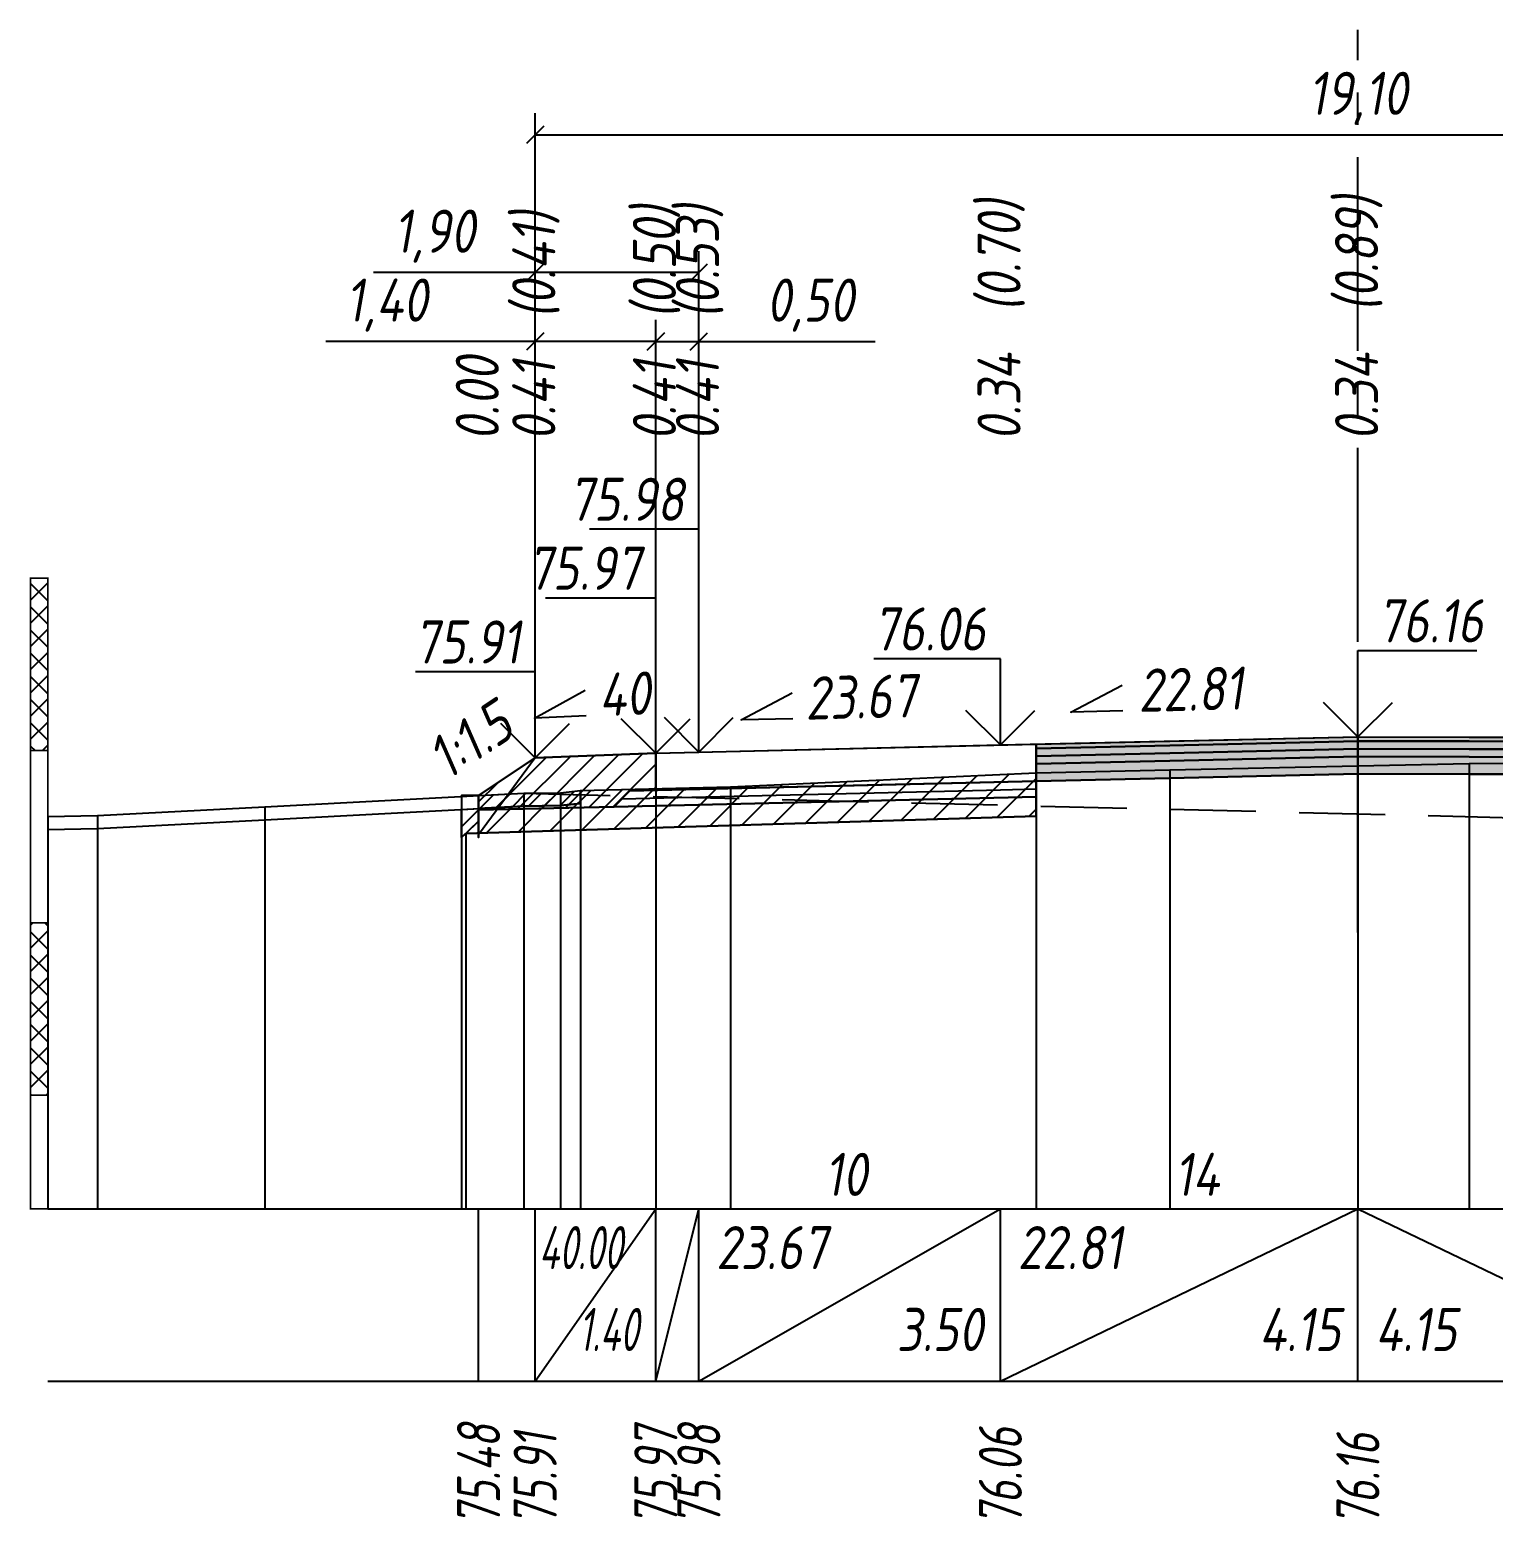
# Model space of a CAD drawing. Extents: x -717 to 1451, y -133302 to 233.
# Drawn here: x 78.9 to 163.9, y -32212.9 to -32126.6 of the extents above; entities that cross this region are included whole.
import ezdxf
from ezdxf.enums import TextEntityAlignment as Align

# ---------------------------------------------------------------- set-up
doc = ezdxf.new("R2010")
doc.units = 0
doc.linetypes.add('осевая2', pattern=[1.125, 0.75, -0.125, 0.125, -0.125])
doc.linetypes.add('штриховая', pattern=[0.75, 0.5, -0.25])
for name, color, linetype in [('Интерполированный поперечник', 2, 'Continuous'), ('Код_514', 1, 'Continuous'), ('Контур_0', 7, 'Continuous'), ('Контур_2521', 7, 'Continuous'), ('Контур_2564', 7, 'Continuous'), ('Контур_2660', 7, 'Continuous'), ('Контур_2665', 7, 'Continuous'), ('Контур_400', 7, 'Continuous'), ('Контур_508', 7, 'Continuous'), ('Контур_512', 7, 'Continuous'), ('Контур_513', 7, 'Continuous'), ('Контур_818', 7, 'Continuous'), ('Красный поперечник', 1, 'Continuous'), ('Линейка абсолютных высот', 7, 'Continuous'), ('Объём_2501', 7, 'Continuous'), ('Объём_2564', 7, 'Continuous'), ('Объём_2650', 7, 'Continuous'), ('Объём_2660', 7, 'Continuous'), ('Объём_2661', 7, 'Continuous'), ('Объём_2662', 7, 'Continuous'), ('Объём_2663', 7, 'Continuous'), ('Объём_2665', 7, 'Continuous'), ('Объём_2666', 7, 'Continuous'), ('Объём_2753', 7, 'Continuous'), ('Ось', 1, 'осевая2'), ('Откосы', 7, 'Continuous'), ('Отметки покрытия', 7, 'Continuous'), ('Рабочие отметки', 7, 'Continuous'), ('Рабочие отметки доп.', 7, 'Continuous'), ('Слои выравнивания', 7, 'Continuous'), ('Таблица', 7, 'Continuous'), ('Уклоны проезжей части', 7, 'Continuous'), ('Черный поперечник', 3, 'Continuous')]:
    doc.layers.add(name, color=color, linetype=linetype)
for name, color, linetype, true_color in [('Контур_2540', 2, 'Continuous', 0xffff00), ('Контур_2560', 2, 'Continuous', 0xffff00), ('Контур_2561', 7, 'Continuous', 0xff8040), ('Контур_2562', 3, 'Continuous', 0x00ff00), ('Контур_2563', 7, 'Continuous', 0xff8000), ('Контур_2570', 7, 'Continuous', 0x80ff00), ('Контур_2583', 3, 'Continuous', 0x00ff00), ('Контур_2725', 7, 'Continuous', 0x323232), ('Контур_2736', 4, 'Continuous', 0x00ffff), ('Контур_2737', 4, 'Continuous', 0x00ffff), ('Контур_2738', 4, 'Continuous', 0x00ffff), ('Контур_2739', 4, 'Continuous', 0x00ffff), ('Контур_2741', 4, 'Continuous', 0x00ffff), ('Контур_2742', 4, 'Continuous', 0x00ffff), ('Контур_2743', 4, 'Continuous', 0x00ffff), ('Контур_2744', 7, 'Continuous', 0xa4ffff), ('Контур_2745', 7, 'Continuous', 0xa4ffff), ('Контур_2747', 4, 'Continuous', 0x00ffff), ('Контур_2748', 4, 'Continuous', 0x00ffff), ('Контур_2749', 4, 'Continuous', 0x00ffff), ('Контур_2750', 4, 'Continuous', 0x00ffff), ('Контур_2751', 4, 'Continuous', 0x00ffff), ('Контур_2752', 4, 'Continuous', 0x00ffff), ('Контур_2760', 7, 'Continuous', 0x323232), ('Контур_2761', 7, 'Continuous', 0x323232), ('Контур_2762', 7, 'Continuous', 0x323232), ('Контур_2763', 7, 'Continuous', 0x323232), ('Контур_402', 7, 'Continuous', 0xff6464), ('Контур_703', 4, 'Continuous', 0x00ffff), ('Контур_705', 4, 'Continuous', 0x00ffff), ('Контур_707', 4, 'Continuous', 0x00ffff), ('Контур_720', 131, 'Continuous', 0xaaffff), ('Объём_2500', 7, 'Continuous', 0xc0c0c0), ('Объём_2520', 7, 'Continuous', 0x80ffff), ('Объём_2540', 2, 'Continuous', 0xffff00), ('Объём_2560', 2, 'Continuous', 0xffff00), ('Объём_2561', 7, 'Continuous', 0xff8040), ('Объём_2562', 3, 'Continuous', 0x00ff00), ('Объём_2563', 7, 'Continuous', 0xff8000), ('Объём_2570', 7, 'Continuous', 0x80ff00), ('Объём_2583', 3, 'Continuous', 0x00ff00), ('Объём_2591', 3, 'Continuous', 0x00ff00), ('Объём_2595', 3, 'Continuous', 0x00ff00), ('Объём_2600', 7, 'Continuous', 0x808000), ('Объём_2746', 2, 'Continuous', 0xffff00)]:
    doc.layers.add(name, color=color, linetype=linetype, true_color=true_color)
doc.styles.get("Standard").update_dxf_attribs({"font": 'txt', "height": 2.5})
doc.styles.add('М', font='romand.shx', dxfattribs={"width": 0.8, "oblique": 10, "height": 2.5})
doc.dimstyles.new('ISO-25', dxfattribs={"dimtxt": 2.5, "dimasz": 2.5, "dimexe": 1.25, "dimexo": 0.625, "dimtad": 1, "dimtxsty": 'Standard', "dimcen": 2.5, "dimadec": 0, "dimazin": 0, "dimtfac": 1, "dimtmove": 0, "dimatfit": 3, "dimfxl": 1, "dimarcsym": 0})
pattern_1 = [(45.0000013, (0, 0), (-0.67351924, 0.67351921), []), (135.0000003, (0, 0), (-0.673519222, -0.67351923), [])]

# ---------------------------------------------------------------- blocks, each defined once
blk = doc.blocks.new('_Oblique')
at = {"color": 0, "linetype": 'ByBlock', "lineweight": -2}
blk.add_line((-0.5, -0.5), (0.5, 0.5), dxfattribs=at)
blk = doc.blocks.new('*D738')
at = {"color": 0, "lineweight": -2, "transparency": 16777216}
for p, q in [((108.28, -32168.276), (108.28, -32143.424)), ((115.28, -32167.996), (115.28, -32143.424)), ((108.28, -32144.674), (96.126, -32144.674)), ((115.28, -32144.674), (108.28, -32144.674))]:
    blk.add_line(p, q, dxfattribs=at)
at = {"layer": 'Defpoints', "color": 0, "transparency": 16777216}
for p in [(115.28, -32144.674), (108.28, -32168.901), (115.28, -32168.621)]:
    blk.add_point(p, dxfattribs=at)
at = {"color": 0, "lineweight": -2, "transparency": 16777216, "rotation": 180}
blk.add_blockref('_Oblique', (108.28, -32144.674), dxfattribs=at)
at = {"color": 0, "lineweight": -2, "transparency": 16777216}
blk.add_blockref('_Oblique', (115.28, -32144.674), dxfattribs=at)
at = {"color": 0, "transparency": 16777216, "insert": (99.666, -32142.561), "char_height": 2.5, "width": 8.75, "attachment_point": 5, "style": 'М'}
blk.add_mtext('1,40', dxfattribs=at)
blk = doc.blocks.new('*D740')
at = {"color": 0, "lineweight": -2, "transparency": 16777216}
for p, q in [((115.28, -32167.996), (115.28, -32143.424)), ((117.78, -32167.936), (117.78, -32143.424)), ((115.28, -32144.674), (117.78, -32144.674)), ((117.78, -32144.674), (128.005, -32144.674))]:
    blk.add_line(p, q, dxfattribs=at)
at = {"layer": 'Defpoints', "color": 0, "transparency": 16777216}
for p in [(117.78, -32144.674), (115.28, -32168.621), (117.78, -32168.561)]:
    blk.add_point(p, dxfattribs=at)
at = {"color": 0, "lineweight": -2, "transparency": 16777216, "rotation": 180}
blk.add_blockref('_Oblique', (115.28, -32144.674), dxfattribs=at)
at = {"color": 0, "lineweight": -2, "transparency": 16777216}
blk.add_blockref('_Oblique', (117.78, -32144.674), dxfattribs=at)
at = {"color": 0, "transparency": 16777216, "insert": (124.244, -32142.561), "char_height": 2.5, "width": 9.16667, "attachment_point": 5, "style": 'М'}
blk.add_mtext('0,50', dxfattribs=at)
blk = doc.blocks.new('*D743')
at = {"color": 0, "lineweight": -2, "transparency": 16777216}
for p, q in [((108.28, -32168.276), (108.28, -32139.424)), ((117.78, -32167.936), (117.78, -32139.424)), ((108.28, -32140.674), (98.897, -32140.674)), ((117.78, -32140.674), (108.28, -32140.674))]:
    blk.add_line(p, q, dxfattribs=at)
at = {"layer": 'Defpoints', "color": 0, "transparency": 16777216}
for p in [(117.78, -32140.674), (108.28, -32168.901), (117.78, -32168.561)]:
    blk.add_point(p, dxfattribs=at)
at = {"color": 0, "lineweight": -2, "transparency": 16777216, "rotation": 180}
blk.add_blockref('_Oblique', (108.28, -32140.674), dxfattribs=at)
at = {"color": 0, "lineweight": -2, "transparency": 16777216}
blk.add_blockref('_Oblique', (117.78, -32140.674), dxfattribs=at)
at = {"color": 0, "transparency": 16777216, "insert": (102.437, -32138.561), "char_height": 2.5, "width": 8.75, "attachment_point": 5, "style": 'М'}
blk.add_mtext('1,90', dxfattribs=at)
blk = doc.blocks.new('*D744')
at = {"color": 0, "lineweight": -2, "transparency": 16777216}
for p, q in [((108.28, -32168.276), (108.28, -32131.424)), ((203.78, -32167.126), (203.78, -32131.424)), ((108.28, -32132.674), (203.78, -32132.674))]:
    blk.add_line(p, q, dxfattribs=at)
at = {"layer": 'Defpoints', "color": 0, "transparency": 16777216}
for p in [(203.78, -32132.674), (203.78, -32167.751), (108.28, -32168.901)]:
    blk.add_point(p, dxfattribs=at)
at = {"color": 0, "lineweight": -2, "transparency": 16777216, "rotation": 180}
blk.add_blockref('_Oblique', (108.28, -32132.674), dxfattribs=at)
at = {"color": 0, "lineweight": -2, "transparency": 16777216}
blk.add_blockref('_Oblique', (203.78, -32132.674), dxfattribs=at)
at = {"color": 0, "transparency": 16777216, "insert": (156.03, -32130.561), "char_height": 2.5, "width": 10.41667, "attachment_point": 5, "style": 'М'}
blk.add_mtext('19,10', dxfattribs=at)

msp = doc.modelspace()

# ---------------------------------------------------------------- hatches: boundary and pattern name
at = {"layer": 'Линейка абсолютных высот'}
h = msp.add_hatch(dxfattribs=at)
h.set_pattern_fill('ANSI37', scale=0.3, style=0)
h.set_pattern_definition(pattern_1)
h.paths.add_polyline_path([(80, -32168.404), (80, -32158.404), (79, -32158.404), (79, -32168.404)])
h = msp.add_hatch(dxfattribs=at)
h.set_pattern_fill('ANSI37', scale=0.3, style=0)
h.set_pattern_definition(pattern_1)
h.paths.add_polyline_path([(80, -32188.404), (80, -32178.404), (79, -32178.404), (79, -32188.404)])
at = {"layer": 'Объём_2563'}
h = msp.add_hatch(dxfattribs=at)
h.set_pattern_fill('ANSI31', color=256, scale=0.3)
h.paths.add_polyline_path([(108.28, -32168.838), (115.28, -32168.558), (115.28, -32170.708), (113.78, -32170.744), (112.858, -32171.665), (105, -32171.851), (105, -32171.025)])
at = {"layer": 'Объём_2570'}
h = msp.add_hatch(dxfattribs=at)
h.set_pattern_fill('ANSI31', color=256, scale=0.2)
h.paths.add_polyline_path([(110.903, -32171.483), (109.754, -32171.602), (107.627, -32171.637), (105, -32171.775), (105, -32171.025), (107.627, -32170.887), (109.754, -32170.852), (110.903, -32170.733)])
at = {"layer": 'Объём_2600'}
h = msp.add_hatch(dxfattribs=at)
h.set_pattern_fill('ANSI31', color=6, scale=0.4)
h.paths.add_polyline_path([(119.621, -32170.514), (137.349, -32169.693), (137.349, -32172.222), (104.249, -32173.215), (104, -32173.45), (104, -32171.827), (107.627, -32171.637), (109.754, -32171.602), (110.903, -32171.483), (110.903, -32170.733)])
at = {"layer": 'Слои выравнивания'}
for color, points in [(2, [(137.349, -32168.037), (145.109, -32167.86), (156.03, -32167.611), (156.03, -32167.861), (145.109, -32168.11), (137.349, -32168.287)]), (3, [(137.349, -32168.287), (145.109, -32168.11), (156.03, -32167.861), (156.03, -32168.311), (145.109, -32168.56), (137.349, -32168.737)]), (4, [(137.349, -32168.737), (145.109, -32168.56), (156.03, -32168.311), (156.03, -32168.761), (145.109, -32169.01), (137.349, -32169.187)]), (2, [(156.03, -32167.611), (162.478, -32167.622), (170.712, -32167.635), (176.78, -32167.644), (187.418, -32167.662), (187.418, -32167.912), (176.78, -32167.894), (170.712, -32167.885), (162.478, -32167.872), (156.03, -32167.861)]), (3, [(156.03, -32167.861), (162.478, -32167.872), (170.712, -32167.885), (176.78, -32167.894), (187.418, -32167.912), (187.418, -32168.362), (176.78, -32168.344), (170.712, -32168.335), (162.478, -32168.322), (156.03, -32168.311)]), (4, [(156.03, -32168.311), (162.478, -32168.322), (170.712, -32168.335), (176.78, -32168.344), (187.418, -32168.362), (187.418, -32168.812), (176.78, -32168.794), (170.712, -32168.785), (162.478, -32168.772), (156.03, -32168.761)]), (5, [(137.349, -32169.187), (145.109, -32169.01), (156.03, -32168.761), (156.03, -32169.761), (145.109, -32170.01), (137.349, -32170.187)]), (5, [(156.03, -32168.761), (162.478, -32168.772), (170.712, -32168.785), (176.78, -32168.794), (187.418, -32168.812), (187.418, -32169.812), (176.78, -32169.794), (170.712, -32169.785), (162.478, -32169.772), (156.03, -32169.761)])]:
    msp.add_hatch(color=color, dxfattribs=at).paths.add_polyline_path(points)

# ---------------------------------------------------------------- linework, layer by layer
at = {"layer": 'Интерполированный поперечник', "linetype": 'штриховая', "ltscale": 10, "flags": 128}
msp.add_lwpolyline([(107.627, -32170.887), (216.836, -32173.579)], dxfattribs=at)
at = {"layer": 'Код_514'}
for p, q in [((105, -32205), (105, -32195)), ((108.28, -32205), (108.28, -32195)), ((108.28, -32205), (115.28, -32195)), ((115.28, -32205), (115.28, -32195)), ((115.28, -32205), (117.78, -32195)), ((117.78, -32205), (117.78, -32195)), ((117.78, -32205), (135.28, -32195)), ((135.28, -32205), (135.28, -32195)), ((135.28, -32205), (156.03, -32195)), ((156.03, -32205), (156.03, -32195)), ((156.03, -32195), (176.78, -32205))]:
    msp.add_line(p, q, dxfattribs=at)
at = {"layer": 'Контур_0', "flags": 128}
for points in [[(115.28, -32168.558), (137.349, -32168.037), (137.349, -32170.187), (115.28, -32170.708), (115.28, -32168.558), (115.28, -32168.558)], [(108.28, -32168.838), (105, -32171.025), (105, -32171.025), (105, -32171.025), (105, -32171.025), (105, -32171.025), (105, -32171.025), (105, -32171.025), (105, -32171.025), (105, -32171.025), (105, -32171.025), (105, -32171.025), (105, -32171.025), (105, -32171.025), (105, -32171.025), (105, -32173.45)], [(108.28, -32168.838), (105, -32171.025), (105, -32171.025), (105, -32171.025), (105, -32171.025), (105, -32171.025), (105, -32171.025), (105, -32171.025), (105, -32171.025), (105, -32171.025), (105, -32171.025), (105, -32171.025), (105, -32171.025), (105, -32171.025), (105, -32171.025), (105, -32173.45), (105, -32173.45), (105, -32171.025), (105, -32171.025), (105, -32171.025), (105, -32171.025), (105, -32171.025), (105, -32171.025), (105, -32171.025), (105, -32171.025), (105, -32171.025), (105, -32171.025), (105, -32171.025), (105, -32171.025), (105, -32171.025)], [(105, -32171.851), (112.858, -32171.665), (113.78, -32170.744), (115.28, -32170.708)], [(113.78, -32170.744), (137.349, -32170.187), (137.349, -32171.087), (112.858, -32171.665), (113.78, -32170.744), (113.78, -32170.744)]]:
    msp.add_lwpolyline(points, dxfattribs=at)
at = {"layer": 'Контур_2521', "color": 250, "flags": 128}
msp.add_lwpolyline([(113.319, -32171.204), (135.28, -32170.685), (137.349, -32170.637)], dxfattribs=at)
at = {"layer": 'Контур_2540', "flags": 128}
msp.add_lwpolyline([(112.858, -32171.665), (137.349, -32171.087), (137.349, -32172.222), (104.249, -32173.215), (105, -32172.505), (105, -32171.851), (112.858, -32171.665), (112.858, -32171.665)], dxfattribs=at)
at = {"layer": 'Контур_2560', "flags": 128}
msp.add_lwpolyline([(108.28, -32168.838), (108.28, -32168.838), (108.28, -32168.838), (115.28, -32168.558)], dxfattribs=at)
at = {"layer": 'Контур_2561', "flags": 128}
msp.add_lwpolyline([(115.28, -32168.558), (115.28, -32168.558), (108.28, -32168.838), (108.28, -32168.838), (115.28, -32168.558)], dxfattribs=at)
at = {"layer": 'Контур_2562', "flags": 128}
msp.add_lwpolyline([(108.28, -32168.838), (108.28, -32168.838), (108.28, -32168.838), (108.28, -32168.838), (108.28, -32168.838)], dxfattribs=at)
at = {"layer": 'Контур_2563', "flags": 128}
msp.add_lwpolyline([(108.28, -32168.838), (115.28, -32168.558), (115.28, -32170.708), (113.78, -32170.744), (112.858, -32171.665), (105, -32171.851), (105, -32171.025), (108.28, -32168.838), (108.28, -32168.838)], dxfattribs=at)
at = {"layer": 'Контур_2564', "flags": 128}
msp.add_lwpolyline([(108.28, -32168.838), (115.28, -32168.558)], dxfattribs=at)
at = {"layer": 'Контур_2570', "flags": 128}
msp.add_lwpolyline([(80, -32172.989), (82.879, -32172.929), (92.597, -32172.424), (107.627, -32171.637), (107.627, -32171.637), (109.754, -32171.602), (110.903, -32171.483), (110.903, -32170.733), (119.621, -32170.514), (137.349, -32169.693), (145.109, -32169.52), (156.03, -32169.289), (162.478, -32169.152), (170.712, -32169.101), (187.418, -32169.154), (201.944, -32169.836), (209.438, -32170.266), (209.438, -32171.016), (215.799, -32173.913), (216.836, -32174.329), (216.836, -32174.329), (218.945, -32174.322), (243.889, -32173.747)], dxfattribs=at)
at = {"layer": 'Контур_2583', "flags": 128}
msp.add_lwpolyline([(104, -32173.45), (105, -32172.505), (105, -32171.025), (104, -32171.025), (104, -32173.45)], dxfattribs=at)
at = {"layer": 'Контур_2660', "flags": 128}
msp.add_lwpolyline([(104.249, -32173.215), (137.349, -32172.222)], dxfattribs=at)
at = {"layer": 'Контур_2665', "flags": 128}
msp.add_lwpolyline([(108.28, -32168.838), (108.28, -32168.838)], dxfattribs=at)
at = {"layer": 'Контур_2725', "flags": 128}
msp.add_lwpolyline([(137.349, -32170.187), (145.109, -32170.01), (156.03, -32169.761), (162.478, -32169.772), (170.712, -32169.785), (176.78, -32169.794), (187.418, -32169.812)], dxfattribs=at)
at = {"layer": 'Контур_2736', "flags": 128}
msp.add_lwpolyline([(108.28, -32168.838), (105, -32171.025)], dxfattribs=at)
at = {"layer": 'Контур_2737', "flags": 128}
msp.add_lwpolyline([(105, -32171.025), (105, -32171.025)], dxfattribs=at)
at = {"layer": 'Контур_2738', "flags": 128}
msp.add_lwpolyline([(105, -32171.025), (105, -32171.025)], dxfattribs=at)
at = {"layer": 'Контур_2739', "flags": 128}
msp.add_lwpolyline([(105, -32171.025), (105, -32171.025)], dxfattribs=at)
at = {"layer": 'Контур_2741', "flags": 128}
msp.add_lwpolyline([(105, -32171.025), (105, -32171.025)], dxfattribs=at)
at = {"layer": 'Контур_2742', "flags": 128}
msp.add_lwpolyline([(105, -32171.025), (105, -32171.025)], dxfattribs=at)
at = {"layer": 'Контур_2743', "flags": 128}
msp.add_lwpolyline([(105, -32171.025), (105, -32171.025)], dxfattribs=at)
at = {"layer": 'Контур_2744', "flags": 128}
msp.add_lwpolyline([(105, -32171.025), (105, -32171.025)], dxfattribs=at)
msp.add_lwpolyline([(105, -32171.025), (105, -32171.025)], dxfattribs=at)
msp.add_lwpolyline([(105, -32171.025), (105, -32171.025)], dxfattribs=at)
msp.add_lwpolyline([(105, -32171.025), (105, -32171.025)], dxfattribs=at)
msp.add_lwpolyline([(105, -32171.025), (105, -32171.025)], dxfattribs=at)
msp.add_lwpolyline([(105, -32171.025), (105, -32171.025)], dxfattribs=at)
at = {"layer": 'Контур_2745', "flags": 128}
msp.add_lwpolyline([(105, -32171.025), (105, -32171.025)], dxfattribs=at)
msp.add_lwpolyline([(105, -32171.025), (105, -32171.025)], dxfattribs=at)
msp.add_lwpolyline([(105, -32171.025), (105, -32171.025)], dxfattribs=at)
msp.add_lwpolyline([(105, -32171.025), (105, -32171.025)], dxfattribs=at)
msp.add_lwpolyline([(105, -32171.025), (105, -32171.025)], dxfattribs=at)
msp.add_lwpolyline([(105, -32171.025), (105, -32171.025)], dxfattribs=at)
at = {"layer": 'Контур_2747', "flags": 128}
msp.add_lwpolyline([(105, -32171.025), (105, -32171.025)], dxfattribs=at)
at = {"layer": 'Контур_2748', "flags": 128}
msp.add_lwpolyline([(105, -32171.025), (105, -32171.025)], dxfattribs=at)
at = {"layer": 'Контур_2749', "flags": 128}
msp.add_lwpolyline([(105, -32171.025), (105, -32171.025)], dxfattribs=at)
at = {"layer": 'Контур_2750', "flags": 128}
msp.add_lwpolyline([(105, -32171.025), (105, -32171.025)], dxfattribs=at)
at = {"layer": 'Контур_2751', "flags": 128}
msp.add_lwpolyline([(105, -32171.025), (105, -32171.025)], dxfattribs=at)
at = {"layer": 'Контур_2752', "flags": 128}
msp.add_lwpolyline([(105, -32171.025), (105, -32171.025)], dxfattribs=at)
at = {"layer": 'Контур_2760', "flags": 128}
msp.add_lwpolyline([(137.349, -32168.037), (145.109, -32167.86), (156.03, -32167.611), (162.478, -32167.622), (170.712, -32167.635), (176.78, -32167.644), (187.418, -32167.662)], dxfattribs=at)
at = {"layer": 'Контур_2761', "flags": 128}
msp.add_lwpolyline([(137.349, -32168.287), (145.109, -32168.11), (156.03, -32167.861), (162.478, -32167.872), (170.712, -32167.885), (176.78, -32167.894), (187.418, -32167.912)], dxfattribs=at)
at = {"layer": 'Контур_2762', "flags": 128}
msp.add_lwpolyline([(137.349, -32168.737), (145.109, -32168.56), (156.03, -32168.311), (162.478, -32168.322), (170.712, -32168.335), (176.78, -32168.344), (187.418, -32168.362)], dxfattribs=at)
at = {"layer": 'Контур_2763', "flags": 128}
msp.add_lwpolyline([(137.349, -32169.187), (145.109, -32169.01), (156.03, -32168.761), (162.478, -32168.772), (170.712, -32168.785), (176.78, -32168.794), (187.418, -32168.812)], dxfattribs=at)
at = {"layer": 'Контур_400', "flags": 128}
for points in [[(115.28, -32168.558), (117.78, -32168.499), (117.78, -32168.499), (117.78, -32168.499), (117.78, -32168.499), (117.78, -32168.499), (117.78, -32168.499), (135.28, -32168.085), (156.03, -32167.611)], [(156.03, -32167.611), (176.78, -32167.644), (194.28, -32167.673), (194.28, -32167.673), (194.28, -32167.673), (194.28, -32167.673), (194.28, -32167.673), (194.28, -32167.673), (196.78, -32167.677)]]:
    msp.add_lwpolyline(points, dxfattribs=at)
at = {"layer": 'Контур_402', "flags": 128}
msp.add_lwpolyline([(104.249, -32173.215), (137.349, -32172.222), (137.349, -32170.187), (156.03, -32169.761), (176.78, -32169.794), (187.418, -32169.812), (187.418, -32172.603), (212.269, -32173.348)], dxfattribs=at)
at = {"layer": 'Контур_508', "flags": 128}
msp.add_lwpolyline([(104, -32173.45), (104.249, -32173.215), (137.349, -32172.222), (137.349, -32170.187), (156.03, -32169.761), (176.78, -32169.794), (187.418, -32169.812), (187.418, -32172.603), (212.269, -32173.348), (212.453, -32173.471), (212.453, -32174.673), (214.444, -32176), (214.747, -32176), (216.747, -32176), (217.049, -32176), (218.889, -32174.774)], dxfattribs=at)
at = {"layer": 'Контур_512', "flags": 128}
msp.add_lwpolyline([(104, -32173.45), (104.249, -32173.215), (137.349, -32172.222)], dxfattribs=at)
at = {"layer": 'Контур_513', "flags": 128}
msp.add_lwpolyline([(104, -32173.45), (104.249, -32173.215), (137.349, -32172.222), (137.349, -32170.187), (156.03, -32169.761), (176.78, -32169.794), (187.418, -32169.812), (187.418, -32172.603), (212.269, -32173.348), (212.453, -32173.471), (212.453, -32174.673), (214.444, -32176), (214.747, -32176), (216.747, -32176), (217.049, -32176), (218.889, -32174.774)], dxfattribs=at)
at = {"layer": 'Контур_703', "flags": 128}
for points in [[(108.28, -32168.838), (105, -32171.025)], [(105, -32171.025), (105, -32173.45)]]:
    msp.add_lwpolyline(points, dxfattribs=at)
at = {"layer": 'Контур_705', "flags": 128}
msp.add_lwpolyline([(105, -32171.025), (105, -32171.025)], dxfattribs=at)
at = {"layer": 'Контур_707', "flags": 128}
msp.add_lwpolyline([(105, -32173.45), (105, -32171.025)], dxfattribs=at)
at = {"layer": 'Контур_720', "flags": 128}
msp.add_lwpolyline([(105, -32173.45), (105, -32173.45)], dxfattribs=at)
at = {"layer": 'Контур_818', "flags": 128}
msp.add_lwpolyline([(105, -32171.775), (107.627, -32171.637), (107.627, -32171.637), (109.754, -32171.602), (110.903, -32171.483), (110.903, -32170.733), (119.621, -32170.514), (137.349, -32169.693), (145.109, -32169.52), (156.03, -32169.289), (162.478, -32169.152), (170.712, -32169.101), (187.418, -32169.154), (201.944, -32169.836), (209.438, -32170.266), (209.438, -32171.016), (215.799, -32173.913), (216.836, -32174.329), (216.836, -32174.329), (218.889, -32174.322)], dxfattribs=at)
at = {"layer": 'Красный поперечник'}
for p, q in [((117.78, -32168.499), (135.28, -32168.085)), ((135.28, -32168.085), (156.03, -32167.611)), ((156.03, -32167.611), (176.78, -32167.644)), ((105, -32171.025), (108.28, -32168.838)), ((108.28, -32168.838), (115.28, -32168.558)), ((115.28, -32168.558), (117.78, -32168.499)), ((137.349, -32172.222), (137.349, -32195)), ((104, -32173.45), (104, -32195)), ((104.249, -32173.215), (104.249, -32195))]:
    msp.add_line(p, q, dxfattribs=at)
at = {"layer": 'Линейка абсолютных высот', "color": 7, "const_width": 0.1, "flags": 128}
for points in [[(80, -32168.404), (80, -32158.404), (79, -32158.404), (79, -32168.404), (80, -32168.404)], [(80, -32178.404), (80, -32168.404), (79, -32168.404), (79, -32178.404), (80, -32178.404)], [(80, -32188.404), (80, -32178.404), (79, -32178.404), (79, -32188.404), (80, -32188.404)], [(80, -32195), (80, -32188.404), (79, -32188.404), (79, -32195), (80, -32195)]]:
    msp.add_lwpolyline(points, dxfattribs=at)
at = {"layer": 'Объём_2500', "flags": 128}
msp.add_lwpolyline([(115.28, -32168.558), (137.349, -32168.037), (137.349, -32170.187), (115.28, -32170.708), (115.28, -32168.558), (115.28, -32168.558)], dxfattribs=at)
at = {"layer": 'Объём_2501', "flags": 128}
for points in [[(115.28, -32168.558), (117.78, -32168.499), (117.78, -32168.499), (117.78, -32168.499), (117.78, -32168.499), (117.78, -32168.499), (117.78, -32168.499), (135.28, -32168.085), (156.03, -32167.611)], [(156.03, -32167.611), (176.78, -32167.644), (194.28, -32167.673), (194.28, -32167.673), (194.28, -32167.673), (194.28, -32167.673), (194.28, -32167.673), (194.28, -32167.673), (196.78, -32167.677)]]:
    msp.add_lwpolyline(points, dxfattribs=at)
at = {"layer": 'Объём_2520', "color": 250, "flags": 128}
msp.add_lwpolyline([(113.78, -32170.744), (137.349, -32170.187), (137.349, -32171.087), (112.858, -32171.665), (113.78, -32170.744), (113.78, -32170.744)], dxfattribs=at)
at = {"layer": 'Объём_2540', "flags": 128}
msp.add_lwpolyline([(112.858, -32171.665), (137.349, -32171.087), (137.349, -32172.222), (104.249, -32173.215), (105, -32172.505), (105, -32171.851), (112.858, -32171.665), (112.858, -32171.665)], dxfattribs=at)
at = {"layer": 'Объём_2560', "flags": 128}
msp.add_lwpolyline([(108.28, -32168.838), (108.28, -32168.838), (108.28, -32168.838), (115.28, -32168.558)], dxfattribs=at)
at = {"layer": 'Объём_2561', "flags": 128}
msp.add_lwpolyline([(115.28, -32168.558), (115.28, -32168.558), (108.28, -32168.838), (108.28, -32168.838), (115.28, -32168.558)], dxfattribs=at)
at = {"layer": 'Объём_2562', "flags": 128}
msp.add_lwpolyline([(108.28, -32168.838), (108.28, -32168.838), (108.28, -32168.838), (108.28, -32168.838), (108.28, -32168.838)], dxfattribs=at)
at = {"layer": 'Объём_2563', "color": 250, "flags": 128}
msp.add_lwpolyline([(108.28, -32168.838), (115.28, -32168.558), (115.28, -32170.708), (113.78, -32170.744), (112.858, -32171.665), (105, -32171.851), (105, -32171.025), (108.28, -32168.838), (108.28, -32168.838)], dxfattribs=at)
at = {"layer": 'Объём_2564', "flags": 128}
msp.add_lwpolyline([(108.28, -32168.838), (115.28, -32168.558)], dxfattribs=at)
at = {"layer": 'Объём_2570', "flags": 128}
msp.add_lwpolyline([(110.903, -32171.483), (109.754, -32171.602), (107.627, -32171.637), (105, -32171.775), (105, -32171.025), (107.627, -32170.887), (109.754, -32170.852), (110.903, -32170.733), (110.903, -32171.483), (110.903, -32171.483)], dxfattribs=at)
at = {"layer": 'Объём_2583', "flags": 128}
msp.add_lwpolyline([(104, -32173.45), (105, -32172.505), (105, -32171.025), (104, -32171.025), (104, -32173.45)], dxfattribs=at)
at = {"layer": 'Объём_2591', "flags": 128}
msp.add_lwpolyline([(105, -32171.025), (105, -32173.45), (105, -32171.025)], dxfattribs=at)
at = {"layer": 'Объём_2595', "flags": 128}
msp.add_lwpolyline([(105, -32171.025), (105, -32173.45), (105, -32171.025)], dxfattribs=at)
at = {"layer": 'Объём_2650', "color": 6, "flags": 128}
msp.add_lwpolyline([(119.621, -32170.514), (137.349, -32169.693), (137.349, -32172.222), (104.249, -32173.215), (104, -32173.45), (104, -32171.827), (107.627, -32171.637), (109.754, -32171.602), (110.903, -32171.483), (110.903, -32170.733), (119.621, -32170.514), (119.621, -32170.514)], dxfattribs=at)
at = {"layer": 'Объём_2660', "flags": 128}
msp.add_lwpolyline([(104.249, -32173.215), (137.349, -32172.222)], dxfattribs=at)
at = {"layer": 'Объём_2661', "flags": 128}
msp.add_lwpolyline([(108.28, -32168.838), (105, -32171.025), (105, -32173.294)], dxfattribs=at)
at = {"layer": 'Объём_2662', "flags": 128}
msp.add_lwpolyline([(105, -32173.294), (105, -32171.025)], dxfattribs=at)
at = {"layer": 'Объём_2663', "flags": 128}
msp.add_lwpolyline([(105, -32173.294), (105, -32173.45), (105, -32173.294)], dxfattribs=at)
at = {"layer": 'Объём_2665', "flags": 128}
msp.add_lwpolyline([(108.28, -32168.838), (108.28, -32168.838)], dxfattribs=at)
at = {"layer": 'Объём_2666', "flags": 128}
msp.add_lwpolyline([(108.28, -32168.838), (105, -32173.294)], dxfattribs=at)
at = {"layer": 'Объём_2746', "flags": 128}
msp.add_lwpolyline([(107.627, -32171.637), (109.754, -32171.602), (110.903, -32171.483), (110.903, -32170.733), (119.621, -32170.514), (137.349, -32169.693), (137.349, -32172.222), (105, -32173.192), (105, -32171.775), (107.627, -32171.637), (107.627, -32171.637)], dxfattribs=at)
at = {"layer": 'Объём_2753', "flags": 128}
msp.add_lwpolyline([(137.349, -32168.037), (137.349, -32168.037)], dxfattribs=at)
at = {"layer": 'Ось', "ltscale": 15}
msp.add_line((156.03, -32178.971), (156.03, -32126.582), dxfattribs=at)
at = {"layer": 'Откосы', "color": 1, "flags": 128}
for points in [[(111.241, -32166.401), (108.244, -32166.521), (111.181, -32164.902)], [(142.377, -32166.112), (139.377, -32166.18), (142.342, -32164.612)], [(123.226, -32166.559), (120.227, -32166.63), (123.19, -32165.06)]]:
    msp.add_lwpolyline(points, dxfattribs=at)
at = {"layer": 'Отметки покрытия', "color": 1}
for p, q in [((117.78, -32155.558), (111.43, -32155.558)), ((117.78, -32168.499), (117.78, -32155.558)), ((115.28, -32159.558), (108.88, -32159.558)), ((115.28, -32168.558), (115.28, -32159.558)), ((135.28, -32163.085), (127.93, -32163.085)), ((135.28, -32168.085), (135.28, -32163.085)), ((156.03, -32167.611), (156.03, -32162.611)), ((156.03, -32162.611), (162.93, -32162.611)), ((108.28, -32163.838), (101.33, -32163.838)), ((108.28, -32168.838), (108.28, -32163.838)), ((156.03, -32167.611), (154.03, -32165.611)), ((156.03, -32167.611), (158.03, -32165.611)), ((115.28, -32168.558), (113.28, -32166.558)), ((115.28, -32168.558), (117.28, -32166.558)), ((117.78, -32168.499), (115.78, -32166.499)), ((117.78, -32168.499), (119.78, -32166.499)), ((135.28, -32168.085), (133.28, -32166.085)), ((135.28, -32168.085), (137.28, -32166.085)), ((108.28, -32168.838), (106.28, -32166.838)), ((108.28, -32168.838), (110.28, -32166.838))]:
    msp.add_line(p, q, dxfattribs=at)
at = {"layer": 'Слои выравнивания'}
for p, q in [((137.349, -32168.037), (137.349, -32195)), ((156.03, -32167.611), (156.03, -32195)), ((115.28, -32168.558), (115.28, -32195))]:
    msp.add_line(p, q, dxfattribs=at)
at = {"layer": 'Слои выравнивания', "color": 2, "flags": 128}
for points in [[(137.349, -32168.037), (145.109, -32167.86), (156.03, -32167.611), (156.03, -32167.861), (145.109, -32168.11), (137.349, -32168.287)], [(156.03, -32167.611), (162.478, -32167.622), (170.712, -32167.635), (176.78, -32167.644), (187.418, -32167.662), (187.418, -32167.912), (176.78, -32167.894), (170.712, -32167.885), (162.478, -32167.872), (156.03, -32167.861)]]:
    msp.add_lwpolyline(points, close=True, dxfattribs=at)
at = {"layer": 'Слои выравнивания', "color": 3, "flags": 128}
for points in [[(137.349, -32168.287), (145.109, -32168.11), (156.03, -32167.861), (156.03, -32168.311), (145.109, -32168.56), (137.349, -32168.737)], [(156.03, -32167.861), (162.478, -32167.872), (170.712, -32167.885), (176.78, -32167.894), (187.418, -32167.912), (187.418, -32168.362), (176.78, -32168.344), (170.712, -32168.335), (162.478, -32168.322), (156.03, -32168.311)]]:
    msp.add_lwpolyline(points, close=True, dxfattribs=at)
at = {"layer": 'Слои выравнивания', "color": 4, "flags": 128}
for points in [[(137.349, -32168.737), (145.109, -32168.56), (156.03, -32168.311), (156.03, -32168.761), (145.109, -32169.01), (137.349, -32169.187)], [(156.03, -32168.311), (162.478, -32168.322), (170.712, -32168.335), (176.78, -32168.344), (187.418, -32168.362), (187.418, -32168.812), (176.78, -32168.794), (170.712, -32168.785), (162.478, -32168.772), (156.03, -32168.761)]]:
    msp.add_lwpolyline(points, close=True, dxfattribs=at)
at = {"layer": 'Слои выравнивания', "color": 5, "flags": 128}
for points in [[(137.349, -32169.187), (145.109, -32169.01), (156.03, -32168.761), (156.03, -32169.761), (145.109, -32170.01), (137.349, -32170.187)], [(156.03, -32168.761), (162.478, -32168.772), (170.712, -32168.785), (176.78, -32168.794), (187.418, -32168.812), (187.418, -32169.812), (176.78, -32169.794), (170.712, -32169.785), (162.478, -32169.772), (156.03, -32169.761)]]:
    msp.add_lwpolyline(points, close=True, dxfattribs=at)
at = {"layer": 'Таблица'}
for p, q in [((80, -32195), (243.889, -32195)), ((80, -32205), (243.889, -32205))]:
    msp.add_line(p, q, dxfattribs=at)
at = {"layer": 'Черный поперечник', "color": 7}
for p, q in [((156.03, -32169.289), (156.03, -32195)), ((162.478, -32169.152), (162.478, -32195)), ((137.349, -32169.693), (137.349, -32195)), ((145.109, -32169.52), (145.109, -32195)), ((107.627, -32170.887), (107.627, -32195)), ((109.754, -32170.852), (109.754, -32195)), ((110.903, -32170.733), (110.903, -32195)), ((119.621, -32170.514), (119.621, -32195)), ((92.597, -32171.674), (92.597, -32195)), ((80, -32172.239), (80, -32195)), ((82.879, -32172.179), (82.879, -32195))]:
    msp.add_line(p, q, dxfattribs=at)
at = {"layer": 'Черный поперечник', "flags": 128}
msp.add_lwpolyline([(80, -32172.239), (82.879, -32172.179), (92.597, -32171.674), (107.627, -32170.887), (109.754, -32170.852), (110.903, -32170.733), (119.621, -32170.514), (137.349, -32169.693), (145.109, -32169.52), (156.03, -32169.289), (162.478, -32169.152), (170.712, -32169.101), (187.418, -32169.154), (201.944, -32169.836), (209.438, -32170.266), (215.799, -32173.163), (216.836, -32173.579), (218.945, -32173.572), (243.889, -32172.997)], dxfattribs=at)

# ---------------------------------------------------------------- texts
at = {"layer": 'Код_514', "style": 'М', "oblique": 10}
for s, width, p in [('40.00', 0.6, (108.496, -32196)), ('23.67', 0.8, (118.78, -32196)), ('22.81', 0.8, (136.28, -32196))]:
    msp.add_text(s, height=2.5, dxfattribs=dict(at, width=width)).set_placement(p, align=Align.TOP_LEFT)
for s, width, p in [('1.40', 0.6, (114.28, -32204)), ('3.50', 0.8, (134.28, -32204)), ('4.15', 0.8, (155.03, -32204))]:
    msp.add_text(s, height=2.5, dxfattribs=dict(at, width=width)).set_placement(p, align=Align.BOTTOM_RIGHT)
at = {"layer": 'Код_514', "style": 'М', "oblique": 10, "width": 0.8}
msp.add_text('4.15', height=2.5, dxfattribs=at).set_placement((157.03, -32204), align=Align.BOTTOM_LEFT)
at = {"layer": 'Код_514', "style": 'М', "oblique": 10, "width": 0.7}
for s, p in [('75.48', (105, -32213.382)), ('75.91', (108.28, -32213.382)), ('75.97', (115.28, -32213.382)), ('75.98', (117.78, -32213.382)), ('76.06', (135.28, -32213.382)), ('76.16', (156.03, -32213.382))]:
    msp.add_text(s, height=2.5, rotation=90, dxfattribs=at).set_placement(p, align=Align.MIDDLE_LEFT)
at = {"layer": 'Отметки покрытия', "color": 1, "style": 'М', "oblique": 10, "width": 0.8}
for s, p in [('75.98', (116.921, -32155.827)), ('75.97', (114.421, -32159.827)), ('76.06', (134.421, -32163.353)), ('75.91', (107.421, -32164.107))]:
    msp.add_text(s, height=2.5, dxfattribs=at).set_placement(p, align=Align.BOTTOM_RIGHT)
msp.add_text('76.16', height=2.5, dxfattribs=at).set_placement((157.171, -32162.88), align=Align.BOTTOM_LEFT)
at = {"layer": 'Рабочие отметки', "color": 1, "style": 'М', "oblique": 10, "width": 0.8}
for s, p in [('0.00', (104.922, -32150.427)), ('0.41', (108.202, -32150.427)), ('0.41', (115.202, -32150.427)), ('0.41', (117.702, -32150.427)), ('0.34', (135.202, -32150.427)), ('0.34', (155.952, -32150.427))]:
    msp.add_text(s, height=2.5, rotation=90, dxfattribs=at).set_placement(p, align=Align.MIDDLE_LEFT)
at = {"layer": 'Рабочие отметки доп.', "color": 1, "style": 'М', "oblique": 10, "width": 0.8}
for s, p in [('(0.70)', (135.202, -32142.927)), ('(0.89)', (155.952, -32142.927)), ('(0.41)', (108.202, -32143.327)), ('(0.50)', (115.202, -32143.327)), ('(0.53)', (117.702, -32143.327))]:
    msp.add_text(s, height=2.5, rotation=90, dxfattribs=at).set_placement(p, align=Align.MIDDLE_LEFT)
at = {"layer": 'Слои выравнивания', "style": 'М', "oblique": 10, "width": 0.8}
for s, p in [('10', (126.315, -32195)), ('14', (146.69, -32195))]:
    msp.add_text(s, height=2.5, dxfattribs=at).set_placement(p, align=Align.BOTTOM_CENTER)
at = {"layer": 'Уклоны проезжей части', "color": 1, "style": 'М', "oblique": 10, "width": 0.8}
for s, rotation, p in [('40', 2.29061, (113.546, -32167.117)), ('23.67', 1.35591, (127.236, -32167.292)), ('22.81', 1.30692, (146.362, -32166.848)), ('1:1.5', 33.69007, (105.627, -32169.443))]:
    msp.add_text(s, height=2.5, rotation=rotation, dxfattribs=at).set_placement(p, align=Align.BOTTOM_CENTER)

# ---------------------------------------------------------------- dimensions: what is measured, and where the dimension line sits
at = {"color": 5}
dim = msp.add_linear_dim(base=(203.78, -32132.674), p1=(108.28, -32168.901), p2=(203.78, -32167.751), angle=180, dimstyle='ISO-25', override={"dimasz": 1, "dimlfac": 0.2, "dimzin": 0, "dimtxsty": 'М', "dimblk1": 'Oblique', "dimblk2": 'Oblique', "dimsah": 1}, dxfattribs=at)
dim.commit()
dim.dimension.update_dxf_attribs({"geometry": '*D744', "text_midpoint": (156.03, -32130.561)})
for base, p1, p2, picture, middle in [((117.78, -32140.674), (108.28, -32168.901), (117.78, -32168.561), '*D743', (102.437, -32140.674)), ((115.28, -32144.674), (108.28, -32168.901), (115.28, -32168.621), '*D738', (99.666, -32144.674)), ((117.78, -32144.674), (115.28, -32168.621), (117.78, -32168.561), '*D740', (124.244, -32144.674))]:
    dim = msp.add_linear_dim(base=base, p1=p1, p2=p2, angle=180, dimstyle='ISO-25', override={"dimasz": 1, "dimlfac": 0.2, "dimzin": 0, "dimtxsty": 'М', "dimblk1": 'Oblique', "dimblk2": 'Oblique', "dimsah": 1}, dxfattribs=at)
    dim.commit()
    dim.dimension.update_dxf_attribs({"geometry": picture, "text_midpoint": middle, "dimtype": 160})

doc.saveas('drawing.dxf')
